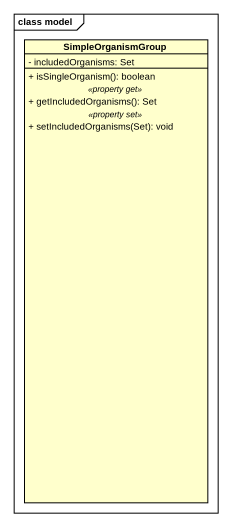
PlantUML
@startuml
mainframe class model
hide circle
hide empty members
skinparam classAttributeIconSize 0
class SimpleOrganismGroup {
  - includedOrganisms: Set
  --
  + isSingleOrganism(): boolean
  .. <<property get>> ..
  + getIncludedOrganisms(): Set
  .. <<property set>> ..
  + setIncludedOrganisms(Set): void
}
@enduml
